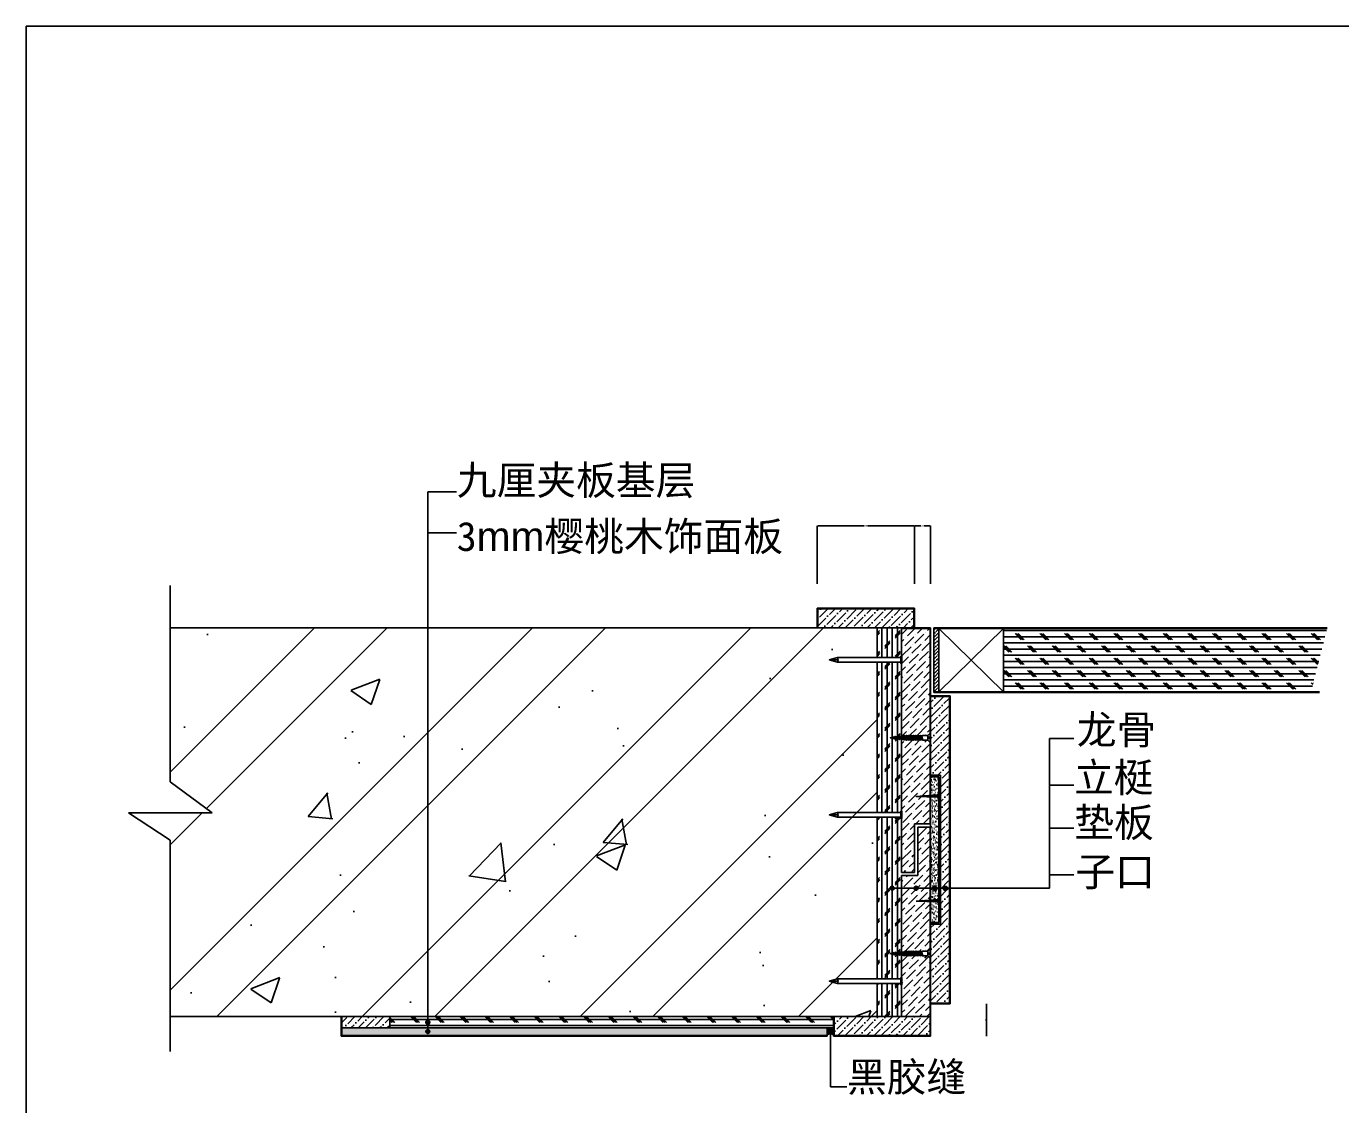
# Model space of a CAD drawing. Header units: metres. Extents: x 379991 to 382656, y 134594 to 136592.
# Drawn here: x 379991 to 380804, y 135926 to 136592 of the extents above; entities that cross this region are included whole.
import ezdxf

# ---------------------------------------------------------------- set-up
doc = ezdxf.new("R2010")
doc.units = ezdxf.units.M
for name, color, linetype in [('10', 8, 'Continuous'), ('11', 3, 'Continuous'), ('17', 1, 'Continuous'), ('3', 2, 'Continuous'), ('8', 7, 'Continuous'), ('FRAME', 5, 'Continuous'), ('文本', 1, 'Continuous')]:
    doc.layers.add(name, color=color, linetype=linetype)
doc.dimstyles.get("Standard").update_dxf_attribs({"dimtxt": 2.5, "dimasz": 2.5, "dimexe": 1.25, "dimexo": 0.625, "dimtad": 1, "dimcen": 2.5, "dimazin": 3, "dimtfac": 1, "dimtmove": 0, "dimatfit": 3})

# ---------------------------------------------------------------- blocks, each defined once
blk = doc.blocks.new('_CLOSEDFILLED')
at = {"color": 0, "linetype": 'BYBLOCK'}
blk.add_solid([(-1, 0.2), (0, 0), (-1, -0.2)], dxfattribs=at)
blk = doc.blocks.new('*D1')
for p, q in [((380479.77, 136247.75), (380479.77, 136283.51)), ((380480.02, 136283.51), (380508.77, 136283.51)), ((380510.77, 136283.51), (380539.52, 136283.51)), ((380539.77, 136247.75), (380539.77, 136283.51))]:
    blk.add_line(p, q)
at = {"layer": 'Defpoints'}
for p in [(380479.77, 136283.51), (380479.77, 136247.75), (380539.77, 136247.75)]:
    blk.add_point(p, dxfattribs=at)
at = {"layer": '8', "xscale": 0.25, "yscale": 0.25, "rotation": 180}
blk.add_blockref('_CLOSEDFILLED', (380479.77, 136283.51), dxfattribs=at)
at = {"layer": '8', "xscale": 0.25, "yscale": 0.25}
blk.add_blockref('_CLOSEDFILLED', (380539.77, 136283.51), dxfattribs=at)
at = {"layer": '8', "insert": (380509.77, 136283.51), "char_height": 1, "attachment_point": 5}
blk.add_mtext('60', dxfattribs=at)
blk = doc.blocks.new('*D2')
for p, q in [((380539.77, 136247.75), (380539.77, 136283.59)), ((380540.02, 136283.59), (380543.77, 136283.59)), ((380545.77, 136283.59), (380549.52, 136283.59)), ((380549.77, 136247.75), (380549.77, 136283.59))]:
    blk.add_line(p, q)
at = {"layer": 'Defpoints'}
for p in [(380539.77, 136283.59), (380539.77, 136247.75), (380549.77, 136247.75)]:
    blk.add_point(p, dxfattribs=at)
at = {"layer": '8', "xscale": 0.25, "yscale": 0.25, "rotation": 180}
blk.add_blockref('_CLOSEDFILLED', (380539.77, 136283.59), dxfattribs=at)
at = {"layer": '8', "xscale": 0.25, "yscale": 0.25}
blk.add_blockref('_CLOSEDFILLED', (380549.77, 136283.59), dxfattribs=at)
at = {"layer": '8', "insert": (380544.77, 136283.59), "char_height": 1, "attachment_point": 5}
blk.add_mtext('10', dxfattribs=at)
blk = doc.blocks.new('*D8')
for p, q in [((380584.19, 135988.64), (380584.19, 135978.64)), ((380583.94, 135978.64), (380583.69, 135978.64)), ((380584.19, 135968.64), (380584.19, 135978.64)), ((380584.19, 135978.64), (380584.19, 135978.64)), ((380584.44, 135978.64), (380584.69, 135978.64))]:
    blk.add_line(p, q)
at = {"layer": 'Defpoints'}
for p in [(380584.19, 135988.64), (380584.19, 135978.64), (380584.19, 135968.64)]:
    blk.add_point(p, dxfattribs=at)
at = {"layer": '8', "xscale": 0.25, "yscale": 0.25}
blk.add_blockref('_CLOSEDFILLED', (380584.19, 135978.64), dxfattribs=at)
at = {"layer": '8', "xscale": 0.25, "yscale": 0.25, "rotation": 180}
blk.add_blockref('_CLOSEDFILLED', (380584.19, 135978.64), dxfattribs=at)
at = {"layer": '8', "insert": (380584.19, 135979.765), "char_height": 1, "attachment_point": 5}
blk.add_mtext('0', dxfattribs=at)

msp = doc.modelspace()

# ---------------------------------------------------------------- hatches: boundary and pattern name
at = {"layer": '10'}
h = msp.add_hatch(dxfattribs=at)
h.set_pattern_fill('ANSI36')
h.paths.add_polyline_path([(380479.77, 136232.64), (380479.77, 136220.64), (380516.77, 136220.64), (380539.77, 136220.64), (380539.77, 136232.64)])
h = msp.add_hatch(dxfattribs=at)
h.set_pattern_fill('ANSI32', scale=10)
h.paths.add_polyline_path([(380080.24, 136220.64), (380080.24, 136125.49), (380106.12, 136106.46), (380054.37, 136106.46), (380080.24, 136089.64), (380080.24, 135980.64), (380516.77, 135980.64), (380516.77, 136220.64)])
h = msp.add_hatch(dxfattribs=at)
h.set_pattern_fill('AR-CONC')
h.paths.add_polyline_path([(380080.24, 136220.64), (380080.24, 136125.49), (380106.12, 136106.46), (380054.37, 136106.46), (380080.24, 136089.64), (380080.24, 135980.64), (380516.77, 135980.64), (380516.77, 136220.64)])
h = msp.add_hatch(dxfattribs=at)
h.set_pattern_fill('ANSI36', scale=0.5)
h.paths.add_polyline_path([(380554.77, 136220.24), (380551.77, 136220.24), (380551.77, 136181.04), (380554.77, 136181.04)])
h = msp.add_hatch(dxfattribs=at)
h.set_pattern_fill('CORK')
h.paths.add_polyline_path([(380594.77, 136220.24), (380594.77, 136181.04), (380784.59, 136181.04), (380794.57, 136220.24)])
h = msp.add_hatch(dxfattribs=at)
h.set_pattern_fill('ANSI36')
h.paths.add_polyline_path([(380561.37, 136178.24), (380549.77, 136178.24), (380549.77, 136129.64), (380555.77, 136129.64), (380555.77, 136037.64), (380549.77, 136037.64), (380549.77, 135989.04), (380561.37, 135989.04)])
h = msp.add_hatch(dxfattribs=at)
h.set_pattern_fill('HONEY', scale=0.3)
h.paths.add_polyline_path([(380554.77, 136038.64), (380549.77, 136038.64), (380549.77, 136037.64), (380555.77, 136037.64), (380555.77, 136129.64), (380549.77, 136129.64), (380549.77, 136128.64), (380554.77, 136128.64)])
h = msp.add_hatch(dxfattribs=at)
h.set_pattern_fill('AR-SAND', scale=0.05)
h.paths.add_polyline_path([(380549.77, 136099.64), (380549.77, 136038.64), (380554.77, 136038.64), (380554.77, 136128.64), (380549.77, 136128.64)])
h = msp.add_hatch(dxfattribs=at)
h.set_pattern_fill('ANSI36')
h.paths.add_polyline_path([(380215.77, 135973.7), (380215.77, 135980.64), (380185.77, 135980.64), (380185.77, 135973.7)])
h = msp.add_hatch(dxfattribs=at)
h.set_pattern_fill('CORK')
h.paths.add_polyline_path([(380215.77, 135980.64), (380215.77, 135973.7), (380489.77, 135973.7), (380489.77, 135980.64)])
h = msp.add_hatch(dxfattribs=at)
h.set_pattern_fill('ANSI36')
h.paths.add_polyline_path([(380549.77, 135968.64), (380549.77, 135980.64), (380516.77, 135980.64), (380489.77, 135980.64), (380489.77, 135968.64)])
h = msp.add_hatch(dxfattribs=at)
h.set_pattern_fill('AR-SAND', scale=0.05)
h.paths.add_polyline_path([(380485.77, 135973.7), (380185.77, 135973.7), (380185.77, 135968.64), (380485.77, 135968.64)])
h = msp.add_hatch(dxfattribs=at)
h.set_pattern_fill('SOLID')
h.paths.add_polyline_path([(380485.77, 135969.04, -0.49), (380489.77, 135969.03), (380489.77, 135973.7), (380485.77, 135973.7)])
at = {"layer": '17'}
h = msp.add_hatch(dxfattribs=at)
h.set_pattern_fill('SOLID')
h.paths.add_polyline_path([(380526.02, 136059.88), (380527.26, 136059.88, 0.41), (380526.02, 136061.12)])
h.paths.add_polyline_path([(380526.02, 136061.12, 0.41), (380524.78, 136059.88, 0.41), (380526.02, 136058.64)])
h.paths.add_polyline_path([(380527.26, 136059.88), (380526.02, 136059.88), (380526.02, 136058.64, 0.41)])
h = msp.add_hatch(dxfattribs=at)
h.set_pattern_fill('SOLID')
h.paths.add_polyline_path([(380540.8, 136061.12), (380540.8, 136059.88), (380542.04, 136059.88, 0.41)])
h.paths.add_polyline_path([(380540.8, 136061.12, 0.41), (380539.56, 136059.88, 0.41), (380540.8, 136058.64)])
h.paths.add_polyline_path([(380542.04, 136059.88), (380540.8, 136059.88), (380540.8, 136058.64, 0.41)])
h = msp.add_hatch(dxfattribs=at)
h.set_pattern_fill('SOLID')
h.paths.add_polyline_path([(380552.25, 136061.04), (380552.25, 136059.81), (380553.48, 136059.81, 0.41)])
h.paths.add_polyline_path([(380552.25, 136061.04, 0.41), (380551.01, 136059.81, 0.41), (380552.25, 136058.57)])
h.paths.add_polyline_path([(380553.48, 136059.81), (380552.25, 136059.81), (380552.25, 136058.57, 0.41)])
h = msp.add_hatch(dxfattribs=at)
h.set_pattern_fill('SOLID')
h.paths.add_polyline_path([(380558.8, 136061.04), (380558.8, 136059.81), (380560.04, 136059.81, 0.41)])
h.paths.add_polyline_path([(380558.8, 136061.04, 0.41), (380557.56, 136059.81, 0.41), (380558.8, 136058.57)])
h.paths.add_polyline_path([(380560.04, 136059.81), (380558.8, 136059.81), (380558.8, 136058.57, 0.41)])
h = msp.add_hatch(dxfattribs=at)
h.set_pattern_fill('SOLID')
h.paths.add_polyline_path([(380239.25, 135977.11), (380240.49, 135977.11, 0.41), (380239.25, 135978.35)])
h.paths.add_polyline_path([(380239.25, 135978.35, 0.41), (380238.02, 135977.11, 0.41), (380239.25, 135975.87)])
h.paths.add_polyline_path([(380240.49, 135977.11), (380239.25, 135977.11), (380239.25, 135975.87, 0.41)])
h = msp.add_hatch(dxfattribs=at)
h.set_pattern_fill('SOLID')
h.paths.add_polyline_path([(380239.25, 135971.46), (380240.49, 135971.46, 0.41), (380239.25, 135972.7)])
h.paths.add_polyline_path([(380239.25, 135972.7, 0.41), (380238.02, 135971.46, 0.41), (380239.25, 135970.22)])
h.paths.add_polyline_path([(380240.49, 135971.46), (380239.25, 135971.46), (380239.25, 135970.22, 0.41)])
at = {"layer": '3'}
h = msp.add_hatch(dxfattribs=at)
h.set_pattern_fill('SOLID')
h.paths.add_polyline_path([(380540.73, 136116.59), (380553.87, 136116.06), (380554.83, 136114.99), (380554.83, 136118.58), (380553.88, 136117.51)])
h = msp.add_hatch(dxfattribs=at)
h.set_pattern_fill('SOLID')
h.paths.add_polyline_path([(380540.74, 136051.96), (380553.88, 136051.44), (380554.84, 136050.37), (380554.84, 136053.96), (380553.89, 136052.89)])

# ---------------------------------------------------------------- linework, layer by layer
at = {"layer": '10'}
for p, q in [((380080.24, 136125.49), (380080.24, 136246.65)), ((380518.24, 136218.96), (380516.77, 136217.48)), ((380518.24, 136218.16), (380516.77, 136216.69)), ((380518.24, 136217.37), (380516.77, 136215.89)), ((380519.67, 136202.29), (380519.67, 136220.64)), ((380521.52, 136220.64), (380521.42, 136220.55)), ((380522.85, 136202.29), (380522.85, 136220.64)), ((380526.02, 136202.29), (380526.02, 136220.64)), ((380530.94, 136218.96), (380527.77, 136215.78)), ((380530.94, 136218.16), (380527.77, 136214.99)), ((380530.94, 136217.37), (380527.77, 136214.2)), ((380529.2, 136202.29), (380529.2, 136220.64)), ((380531.77, 136216.44), (380534.87, 136219.53)), ((380533.74, 136209.43), (380539.36, 136215.04)), ((380534.3, 136214.48), (380534.3, 136214.48)), ((380535.43, 136215.6), (380540.47, 136220.64)), ((380539.92, 136211.11), (380545.53, 136216.73)), ((380540.48, 136216.16), (380540.48, 136216.16)), ((380541.6, 136217.29), (380544.96, 136220.64)), ((380546.09, 136212.8), (380549.77, 136216.47)), ((380546.65, 136217.85), (380546.65, 136217.85)), ((380547.77, 136218.97), (380549.45, 136220.64)), ((380554.77, 136181.04), (380594.77, 136220.24)), ((380594.77, 136181.04), (380554.77, 136220.24)), ((380518.24, 136206.26), (380516.77, 136204.78)), ((380524.59, 136212.61), (380521.42, 136209.43)), ((380524.59, 136211.81), (380521.42, 136208.64)), ((380524.59, 136211.02), (380521.42, 136207.85)), ((380530.94, 136206.26), (380527.77, 136203.08)), ((380531.77, 136211.95), (380533.18, 136213.36)), ((380532.06, 136203.26), (380537.67, 136208.87)), ((380532.62, 136208.31), (380532.62, 136208.31)), ((380538.23, 136204.94), (380543.85, 136210.55)), ((380538.79, 136209.99), (380538.79, 136209.99)), ((380544.41, 136206.62), (380549.77, 136211.98)), ((380544.97, 136211.67), (380544.97, 136211.67)), ((380549.46, 136207.18), (380549.46, 136207.18)), ((380518.24, 136205.46), (380516.77, 136203.99)), ((380518.24, 136204.67), (380516.77, 136203.19)), ((380519.67, 136106.68), (380519.67, 136199.29)), ((380523.98, 136199.29), (380521.42, 136196.73)), ((380524.59, 136199.11), (380521.42, 136195.94)), ((380524.59, 136198.32), (380521.42, 136195.15)), ((380522.85, 136106.68), (380522.85, 136199.29)), ((380526.02, 136106.68), (380526.02, 136199.29)), ((380530.94, 136205.46), (380527.77, 136202.29)), ((380530.94, 136204.67), (380528.57, 136202.29)), ((380529.2, 136153.59), (380529.2, 136199.29)), ((380531.87, 136198.57), (380535.99, 136202.69)), ((380534.87, 136192.59), (380540.48, 136198.2)), ((380536.55, 136198.77), (380542.16, 136204.38)), ((380537.11, 136203.82), (380537.11, 136203.82)), ((380541.04, 136194.27), (380546.65, 136199.89)), ((380541.6, 136199.33), (380541.6, 136199.33)), ((380542.72, 136200.45), (380548.34, 136206.06)), ((380543.28, 136205.5), (380543.28, 136205.5)), ((380547.21, 136195.96), (380549.77, 136198.51)), ((380547.77, 136201.01), (380547.77, 136201.01)), ((380548.9, 136202.13), (380549.77, 136203)), ((380518.24, 136193.56), (380516.77, 136192.08)), ((380518.24, 136192.76), (380516.77, 136191.29)), ((380518.24, 136191.97), (380516.77, 136190.49)), ((380530.94, 136193.56), (380527.77, 136190.38)), ((380530.94, 136192.76), (380527.77, 136189.59)), ((380530.94, 136191.97), (380527.77, 136188.8)), ((380531.77, 136193.98), (380534.3, 136196.52)), ((380531.77, 136189.49), (380532.62, 136190.35)), ((380533.18, 136186.42), (380538.79, 136192.03)), ((380533.74, 136191.47), (380533.74, 136191.47)), ((380535.43, 136197.64), (380535.43, 136197.64)), ((380539.36, 136188.1), (380544.97, 136193.71)), ((380539.92, 136193.15), (380539.92, 136193.15)), ((380545.53, 136189.78), (380549.77, 136194.02)), ((380546.09, 136194.84), (380546.09, 136194.84)), ((380524.59, 136187.21), (380521.42, 136184.03)), ((380524.59, 136186.41), (380521.42, 136183.24)), ((380524.59, 136185.62), (380521.42, 136182.45)), ((380531.77, 136180.51), (380537.11, 136185.86)), ((380532.06, 136185.29), (380532.06, 136185.29)), ((380537.67, 136181.93), (380543.28, 136187.54)), ((380538.23, 136186.98), (380538.23, 136186.98)), ((380542.16, 136177.44), (380547.77, 136183.05)), ((380542.72, 136182.49), (380542.72, 136182.49)), ((380543.85, 136183.61), (380549.46, 136189.22)), ((380544.41, 136188.66), (380544.41, 136188.66)), ((380548.9, 136184.17), (380548.9, 136184.17)), ((380518.24, 136180.86), (380516.77, 136179.38)), ((380518.24, 136180.06), (380516.77, 136178.59)), ((380518.24, 136179.27), (380516.77, 136177.79)), ((380524.59, 136174.51), (380521.42, 136171.33)), ((380530.94, 136180.86), (380527.77, 136177.68)), ((380530.94, 136180.06), (380527.77, 136176.89)), ((380530.94, 136179.27), (380527.77, 136176.1)), ((380531.77, 136176.02), (380535.43, 136179.68)), ((380534.3, 136169.58), (380539.92, 136175.19)), ((380534.87, 136174.63), (380534.87, 136174.63)), ((380535.99, 136175.75), (380541.6, 136181.37)), ((380536.55, 136180.8), (380536.55, 136180.8)), ((380540.48, 136171.26), (380546.09, 136176.88)), ((380541.04, 136176.31), (380541.04, 136176.31)), ((380546.65, 136172.95), (380549.77, 136176.06)), ((380547.21, 136178), (380547.21, 136178)), ((380548.34, 136179.12), (380549.77, 136180.55)), ((380518.24, 136168.16), (380516.77, 136166.68)), ((380518.24, 136167.36), (380516.77, 136165.89)), ((380518.24, 136166.57), (380516.77, 136165.09)), ((380524.59, 136173.71), (380521.42, 136170.54)), ((380524.59, 136172.92), (380521.42, 136169.75)), ((380530.94, 136168.16), (380527.77, 136164.98)), ((380530.94, 136167.36), (380527.77, 136164.19)), ((380530.94, 136166.57), (380527.77, 136163.4)), ((380531.77, 136171.53), (380533.74, 136173.51)), ((380531.77, 136167.04), (380532.06, 136167.33)), ((380532.62, 136163.41), (380538.23, 136169.02)), ((380533.18, 136168.46), (380533.18, 136168.46)), ((380538.79, 136165.09), (380544.41, 136170.7)), ((380539.36, 136170.14), (380539.36, 136170.14)), ((380543.28, 136160.6), (380548.9, 136166.21)), ((380543.85, 136165.65), (380543.85, 136165.65)), ((380544.97, 136166.77), (380549.77, 136171.57)), ((380545.53, 136171.82), (380545.53, 136171.82)), ((380524.59, 136161.81), (380521.42, 136158.63)), ((380524.59, 136161.01), (380521.42, 136157.84)), ((380524.59, 136160.22), (380521.42, 136157.05)), ((380531.77, 136158.06), (380536.55, 136162.84)), ((380535.99, 136157.79), (380535.99, 136157.79)), ((380536.73, 136154.04), (380541.04, 136158.35)), ((380537.11, 136158.92), (380542.72, 136164.53)), ((380537.67, 136163.97), (380537.67, 136163.97)), ((380541.6, 136154.43), (380547.21, 136160.04)), ((380542.16, 136159.48), (380542.16, 136159.48)), ((380547.77, 136156.11), (380549.77, 136158.1)), ((380548.34, 136161.16), (380548.34, 136161.16)), ((380549.46, 136162.28), (380549.77, 136162.59)), ((380518.24, 136155.46), (380516.77, 136153.98)), ((380518.24, 136154.66), (380516.77, 136153.19)), ((380518.24, 136153.87), (380516.77, 136152.39)), ((380528.48, 136152.2), (380527.77, 136151.49)), ((380529.01, 136151.94), (380527.77, 136150.7)), ((380530.94, 136155.46), (380528.81, 136153.33)), ((380529.2, 136106.68), (380529.2, 136151.99)), ((380530.94, 136154.66), (380529.77, 136153.49)), ((380530.94, 136153.87), (380530.83, 136153.75)), ((380531.77, 136149.08), (380533.18, 136150.5)), ((380532.12, 136153.92), (380534.87, 136156.67)), ((380533.74, 136146.57), (380538.73, 136151.55)), ((380534.3, 136151.62), (380534.3, 136151.62)), ((380539.92, 136148.25), (380543.17, 136151.5)), ((380540.48, 136153.3), (380540.48, 136153.3)), ((380546.09, 136149.93), (380547.48, 136151.32)), ((380546.65, 136154.99), (380546.65, 136154.99)), ((380549.36, 136153.2), (380549.77, 136153.61)), ((380518.24, 136142.76), (380516.77, 136141.28)), ((380518.24, 136141.96), (380516.77, 136140.49)), ((380524.59, 136149.11), (380521.42, 136145.93)), ((380524.59, 136148.31), (380521.42, 136145.14)), ((380524.59, 136147.52), (380521.42, 136144.35)), ((380530.94, 136142.76), (380527.77, 136139.58)), ((380530.94, 136141.96), (380527.77, 136138.79)), ((380532.06, 136140.39), (380537.67, 136146.01)), ((380532.62, 136145.44), (380532.62, 136145.44)), ((380536.55, 136135.9), (380542.16, 136141.52)), ((380538.23, 136142.08), (380543.85, 136147.69)), ((380538.79, 136147.13), (380538.79, 136147.13)), ((380542.72, 136137.59), (380548.34, 136143.2)), ((380543.28, 136142.64), (380543.28, 136142.64)), ((380544.41, 136143.76), (380549.77, 136149.12)), ((380544.97, 136148.81), (380544.97, 136148.81)), ((380549.46, 136144.32), (380549.46, 136144.32)), ((380518.24, 136141.17), (380516.77, 136139.69)), ((380524.59, 136136.41), (380521.42, 136133.23)), ((380524.59, 136135.61), (380521.42, 136132.44)), ((380524.59, 136134.82), (380521.42, 136131.65)), ((380530.94, 136141.17), (380527.77, 136138)), ((380531.77, 136135.61), (380535.99, 136139.83)), ((380531.77, 136131.12), (380534.3, 136133.66)), ((380534.87, 136129.73), (380540.48, 136135.34)), ((380535.43, 136134.78), (380535.43, 136134.78)), ((380537.11, 136140.95), (380537.11, 136140.95)), ((380541.04, 136131.41), (380546.65, 136137.03)), ((380541.6, 136136.46), (380541.6, 136136.46)), ((380547.21, 136133.1), (380549.77, 136135.65)), ((380547.77, 136138.15), (380547.77, 136138.15)), ((380548.9, 136139.27), (380549.77, 136140.14)), ((380106.12, 136106.46), (380080.24, 136125.49)), ((380518.24, 136130.06), (380516.77, 136128.58)), ((380518.24, 136129.26), (380516.77, 136127.79)), ((380518.24, 136128.47), (380516.77, 136126.99)), ((380530.94, 136130.06), (380527.77, 136126.88)), ((380530.94, 136129.26), (380527.77, 136126.09)), ((380530.94, 136128.47), (380527.77, 136125.3)), ((380531.77, 136126.63), (380532.62, 136127.48)), ((380533.18, 136123.56), (380538.79, 136129.17)), ((380533.74, 136128.61), (380533.74, 136128.61)), ((380539.36, 136125.24), (380544.97, 136130.85)), ((380539.92, 136130.29), (380539.92, 136130.29)), ((380543.85, 136120.75), (380549.46, 136126.36)), ((380544.41, 136125.8), (380544.41, 136125.8)), ((380545.53, 136126.92), (380549.77, 136131.16)), ((380546.09, 136131.97), (380546.09, 136131.97)), ((380518.24, 136117.36), (380516.77, 136115.88)), ((380524.59, 136123.71), (380521.42, 136120.53)), ((380524.59, 136122.91), (380521.42, 136119.74)), ((380524.59, 136122.12), (380521.42, 136118.95)), ((380530.94, 136117.36), (380527.77, 136114.18)), ((380531.77, 136117.65), (380537.11, 136122.99)), ((380532.06, 136122.43), (380532.06, 136122.43)), ((380535.99, 136112.89), (380541.6, 136118.5)), ((380537.67, 136119.07), (380543.28, 136124.68)), ((380538.23, 136124.12), (380538.23, 136124.12)), ((380541.61, 136117.94), (380541.61, 136117.94)), ((380542.16, 136114.58), (380547.77, 136120.19)), ((380547.79, 136119.63), (380547.79, 136119.63)), ((380548.9, 136121.31), (380548.9, 136121.31)), ((380518.24, 136116.56), (380516.77, 136115.09)), ((380518.24, 136115.77), (380516.77, 136114.29)), ((380524.59, 136111.01), (380521.42, 136107.83)), ((380524.59, 136110.21), (380521.42, 136107.04)), ((380524.59, 136109.42), (380521.85, 136106.68)), ((380530.94, 136116.56), (380527.77, 136113.39)), ((380530.94, 136115.77), (380527.77, 136112.6)), ((380531.77, 136113.16), (380535.43, 136116.82)), ((380531.77, 136108.67), (380533.74, 136110.65)), ((380534.3, 136106.72), (380539.92, 136112.33)), ((380534.87, 136111.77), (380534.87, 136111.77)), ((380540.48, 136108.4), (380546.09, 136114.01)), ((380541.04, 136113.45), (380541.04, 136113.45)), ((380545.53, 136108.96), (380545.53, 136108.96)), ((380546.65, 136110.09), (380549.77, 136113.2)), ((380552.28, 136115.14), (380552.28, 136115.14)), ((380054.37, 136106.46), (380106.12, 136106.46)), ((380054.37, 136106.46), (380080.24, 136089.64)), ((380518.06, 136103.68), (380516.77, 136102.39)), ((380517.27, 136103.68), (380516.77, 136103.18)), ((380518.24, 136103.07), (380516.77, 136101.59)), ((380519.67, 136004.02), (380519.67, 136103.68)), ((380522.85, 136004.02), (380522.85, 136103.68)), ((380526.02, 136019.9), (380526.02, 136103.68)), ((380530.76, 136103.68), (380527.77, 136100.69)), ((380529.97, 136103.68), (380527.77, 136101.48)), ((380528.9, 136103.68), (380527.77, 136102.55)), ((380530.94, 136103.07), (380527.77, 136099.9)), ((380529.2, 136020.38), (380529.2, 136103.68)), ((380532.62, 136100.54), (380538.23, 136106.16)), ((380533.18, 136105.59), (380533.18, 136105.59)), ((380537.67, 136101.1), (380537.67, 136101.1)), ((380538.79, 136102.23), (380544.41, 136107.84)), ((380539.36, 136107.28), (380539.36, 136107.28)), ((380540.7, 136099.64), (380542.72, 136101.67)), ((380543.85, 136102.79), (380543.85, 136102.79)), ((380544.97, 136103.91), (380549.77, 136108.71)), ((380545.19, 136099.64), (380548.9, 136103.35)), ((380524.59, 136098.31), (380521.42, 136095.13)), ((380524.59, 136097.51), (380521.42, 136094.34)), ((380524.59, 136096.72), (380521.42, 136093.55)), ((380531.77, 136095.2), (380536.55, 136099.98)), ((380531.77, 136090.71), (380534.87, 136093.81)), ((380535.43, 136089.88), (380539.77, 136094.22)), ((380535.99, 136094.93), (380535.99, 136094.93)), ((380537.11, 136096.05), (380539.77, 136098.71)), ((380541.77, 136091.73), (380547.21, 136097.18)), ((380542.16, 136096.61), (380542.16, 136096.61)), ((380547.77, 136093.25), (380549.77, 136095.24)), ((380549.68, 136099.64), (380549.77, 136099.73)), ((380080.24, 135959.16), (380080.24, 136089.64)), ((380518.24, 136091.96), (380516.77, 136090.48)), ((380518.24, 136091.16), (380516.77, 136089.69)), ((380518.24, 136090.37), (380516.77, 136088.89)), ((380524.59, 136085.61), (380521.42, 136082.43)), ((380524.59, 136084.81), (380521.42, 136081.64)), ((380530.94, 136091.96), (380527.77, 136088.78)), ((380530.94, 136091.16), (380527.77, 136087.99)), ((380530.94, 136090.37), (380527.77, 136087.2)), ((380531.77, 136086.22), (380533.18, 136087.63)), ((380533.74, 136083.71), (380539.36, 136089.32)), ((380534.3, 136088.76), (380534.3, 136088.76)), ((380541.77, 136087.24), (380545.53, 136091)), ((380541.77, 136082.75), (380543.85, 136084.83)), ((380544.41, 136080.9), (380549.77, 136086.26)), ((380544.97, 136085.95), (380544.97, 136085.95)), ((380546.09, 136087.07), (380549.77, 136090.75)), ((380546.65, 136092.12), (380546.65, 136092.12)), ((380518.24, 136079.26), (380516.77, 136077.78)), ((380518.24, 136078.46), (380516.77, 136076.99)), ((380518.24, 136077.67), (380516.77, 136076.19)), ((380524.59, 136084.02), (380521.42, 136080.85)), ((380530.94, 136079.26), (380527.77, 136076.08)), ((380530.94, 136078.46), (380527.77, 136075.29)), ((380530.94, 136077.67), (380527.77, 136074.5)), ((380531.77, 136072.75), (380535.99, 136076.97)), ((380532.06, 136077.53), (380537.67, 136083.14)), ((380536.55, 136073.04), (380539.77, 136076.26)), ((380537.11, 136078.09), (380537.11, 136078.09)), ((380538.23, 136079.22), (380539.77, 136080.75)), ((380538.79, 136084.27), (380538.79, 136084.27)), ((380541.77, 136078.26), (380542.16, 136078.65)), ((380542.72, 136074.73), (380548.34, 136080.34)), ((380543.28, 136079.78), (380543.28, 136079.78)), ((380548.9, 136076.41), (380549.77, 136077.28)), ((380524.59, 136072.91), (380521.42, 136069.73)), ((380524.59, 136072.11), (380521.42, 136068.94)), ((380524.59, 136071.32), (380521.42, 136068.15)), ((380533.15, 136069.64), (380534.3, 136070.8)), ((380535.43, 136071.92), (380535.43, 136071.92)), ((380537.64, 136069.64), (380539.77, 136071.77)), ((380541.77, 136069.28), (380546.65, 136074.16)), ((380545.53, 136064.06), (380549.77, 136068.3)), ((380546.09, 136069.11), (380546.09, 136069.11)), ((380547.21, 136070.24), (380549.77, 136072.79)), ((380547.77, 136075.29), (380547.77, 136075.29)), ((380518.24, 136066.56), (380516.77, 136065.08)), ((380518.24, 136065.76), (380516.77, 136064.29)), ((380518.24, 136064.97), (380516.77, 136063.49)), ((380524.59, 136060.21), (380521.42, 136057.03)), ((380530.94, 136066.56), (380527.77, 136063.38)), ((380530.94, 136065.76), (380527.77, 136062.59)), ((380530.94, 136064.97), (380527.77, 136061.8)), ((380531.77, 136063.77), (380532.62, 136064.62)), ((380531.77, 136054.79), (380537.11, 136060.13)), ((380532.62, 136060.73), (380532.62, 136060.73)), ((380533.18, 136060.69), (380538.79, 136066.31)), ((380533.74, 136065.75), (380533.74, 136065.75)), ((380534.87, 136066.87), (380535.64, 136067.64)), ((380537.67, 136056.2), (380543.28, 136061.82)), ((380538.23, 136061.25), (380538.23, 136061.25)), ((380539.36, 136062.38), (380544.97, 136067.99)), ((380539.92, 136067.43), (380539.92, 136067.43)), ((380543.85, 136057.89), (380549.46, 136063.5)), ((380544.41, 136062.94), (380544.41, 136062.94)), ((380518.24, 136053.86), (380516.77, 136052.38)), ((380518.24, 136053.06), (380516.77, 136051.59)), ((380518.24, 136052.27), (380516.77, 136050.79)), ((380524.59, 136059.41), (380521.42, 136056.24)), ((380524.59, 136058.62), (380521.42, 136055.45)), ((380530.94, 136053.86), (380527.77, 136050.68)), ((380530.94, 136053.06), (380527.77, 136049.89)), ((380530.94, 136052.27), (380527.77, 136049.1)), ((380531.77, 136050.3), (380535.43, 136053.96)), ((380532.06, 136059.57), (380532.06, 136059.57)), ((380535.99, 136050.03), (380541.6, 136055.64)), ((380536.55, 136055.08), (380536.55, 136055.08)), ((380541.62, 136053.32), (380541.62, 136053.32)), ((380542.16, 136051.71), (380547.77, 136057.33)), ((380542.72, 136056.76), (380542.72, 136056.76)), ((380548.34, 136053.4), (380549.77, 136054.83)), ((380548.9, 136058.45), (380548.9, 136058.45)), ((380549.46, 136059.6), (380549.46, 136059.6)), ((380554.5, 136052.71), (380554.84, 136053.05)), ((380524.59, 136047.51), (380521.42, 136044.33)), ((380524.59, 136046.71), (380521.42, 136043.54)), ((380524.59, 136045.92), (380521.42, 136042.75)), ((380531.77, 136045.81), (380533.74, 136047.78)), ((380534.3, 136043.86), (380539.92, 136049.47)), ((380534.87, 136048.91), (380534.87, 136048.91)), ((380538.79, 136039.37), (380544.41, 136044.98)), ((380539.36, 136044.42), (380539.36, 136044.42)), ((380540.48, 136045.54), (380546.09, 136051.15)), ((380544.97, 136041.05), (380549.77, 136045.85)), ((380545.53, 136046.1), (380545.53, 136046.1)), ((380546.11, 136050.59), (380546.11, 136050.59)), ((380546.65, 136047.22), (380549.77, 136050.34)), ((380552.29, 136050.51), (380552.29, 136050.51)), ((380518.24, 136041.16), (380516.77, 136039.68)), ((380518.24, 136040.36), (380516.77, 136038.89)), ((380518.24, 136039.57), (380516.77, 136038.09)), ((380530.94, 136041.16), (380527.77, 136037.98)), ((380530.94, 136040.36), (380527.77, 136037.19)), ((380530.94, 136039.57), (380527.77, 136036.4)), ((380531.77, 136041.32), (380532.06, 136041.61)), ((380531.77, 136032.34), (380536.55, 136037.12)), ((380532.62, 136037.68), (380538.23, 136043.29)), ((380533.18, 136042.73), (380533.18, 136042.73)), ((380537.11, 136033.19), (380542.72, 136038.8)), ((380537.67, 136038.24), (380537.67, 136038.24)), ((380543.28, 136034.88), (380548.9, 136040.49)), ((380543.85, 136039.93), (380543.85, 136039.93)), ((380549.46, 136036.56), (380549.77, 136036.87)), ((380518.24, 136028.46), (380516.77, 136026.98)), ((380518.24, 136027.66), (380516.77, 136026.19)), ((380524.59, 136034.81), (380521.42, 136031.63)), ((380524.59, 136034.01), (380521.42, 136030.84)), ((380524.59, 136033.22), (380521.42, 136030.05)), ((380530.94, 136028.46), (380527.77, 136025.28)), ((380530.94, 136027.66), (380527.77, 136024.49)), ((380531.77, 136027.85), (380534.87, 136030.95)), ((380535.43, 136027.02), (380541.04, 136032.63)), ((380535.99, 136032.07), (380535.99, 136032.07)), ((380539.92, 136022.53), (380545.53, 136028.14)), ((380540.48, 136027.58), (380540.48, 136027.58)), ((380541.6, 136028.7), (380547.21, 136034.31)), ((380542.16, 136033.75), (380542.16, 136033.75)), ((380546.09, 136024.21), (380549.77, 136027.89)), ((380546.65, 136029.26), (380546.65, 136029.26)), ((380547.77, 136030.39), (380549.77, 136032.38)), ((380548.34, 136035.44), (380548.34, 136035.44)), ((380518.24, 136026.87), (380516.77, 136025.39)), ((380524.59, 136022.11), (380521.42, 136018.93)), ((380524.59, 136021.31), (380521.42, 136018.14)), ((380524.59, 136020.52), (380521.42, 136017.35)), ((380530.94, 136026.87), (380527.77, 136023.7)), ((380530.94, 136022.25), (380528.81, 136020.12)), ((380530.94, 136021.46), (380529.77, 136020.28)), ((380530.94, 136020.66), (380530.74, 136020.46)), ((380531.77, 136023.36), (380533.18, 136024.77)), ((380532.62, 136019.72), (380532.62, 136019.72)), ((380533.74, 136020.84), (380539.36, 136026.46)), ((380534.3, 136025.9), (380534.3, 136025.9)), ((380538.79, 136021.41), (380538.79, 136021.41)), ((380542.64, 136020.76), (380543.85, 136021.97)), ((380544.97, 136023.09), (380544.97, 136023.09)), ((380546.65, 136021.78), (380546.65, 136021.78)), ((380547.36, 136020.99), (380549.77, 136023.4)), ((380549.36, 136019.99), (380549.77, 136020.4)), ((380518.24, 136015.76), (380516.77, 136014.28)), ((380518.24, 136014.96), (380516.77, 136013.49)), ((380518.24, 136014.17), (380516.77, 136012.69)), ((380526.02, 136004.02), (380526.02, 136019.33)), ((380528.48, 136018.99), (380527.77, 136018.28)), ((380529.01, 136018.73), (380527.77, 136017.49)), ((380530.94, 136015.76), (380527.77, 136012.58)), ((380530.94, 136014.96), (380527.77, 136011.79)), ((380530.94, 136014.17), (380527.77, 136011)), ((380529.2, 136004.02), (380529.2, 136018.78)), ((380531.77, 136009.89), (380535.99, 136014.11)), ((380532.06, 136014.67), (380535.77, 136018.38)), ((380534.3, 136018.41), (380534.3, 136018.41)), ((380536.55, 136010.18), (380542.16, 136015.79)), ((380537.11, 136015.23), (380537.11, 136015.23)), ((380538.23, 136016.35), (380540.21, 136018.33)), ((380541.04, 136005.69), (380546.65, 136011.3)), ((380542.72, 136011.86), (380548.34, 136017.48)), ((380543.28, 136016.91), (380543.28, 136016.91)), ((380544.41, 136018.04), (380544.64, 136018.28)), ((380546.09, 136016.73), (380547.48, 136018.11)), ((380547.77, 136012.42), (380547.77, 136012.42)), ((380548.9, 136013.55), (380549.77, 136014.42)), ((380549.46, 136018.6), (380549.46, 136018.6)), ((380524.59, 136009.41), (380521.42, 136006.23)), ((380524.59, 136008.61), (380521.42, 136005.44)), ((380524.59, 136007.82), (380521.42, 136004.65)), ((380531.77, 136005.4), (380534.3, 136007.93)), ((380533.18, 135997.83), (380538.79, 136003.44)), ((380534.87, 136004.01), (380540.48, 136009.62)), ((380535.43, 136009.06), (380535.43, 136009.06)), ((380539.36, 135999.52), (380544.97, 136005.13)), ((380539.92, 136004.57), (380539.92, 136004.57)), ((380541.6, 136010.74), (380541.6, 136010.74)), ((380545.53, 136001.2), (380549.77, 136005.44)), ((380546.09, 136006.25), (380546.09, 136006.25)), ((380547.21, 136007.37), (380549.77, 136009.93)), ((380517.79, 136001.02), (380516.77, 135999.99)), ((380517, 136001.02), (380516.77, 136000.79)), ((380519.67, 135980.64), (380519.67, 136001.02)), ((380524.59, 135996.71), (380521.42, 135993.53)), ((380524.59, 135995.91), (380521.42, 135992.74)), ((380524.59, 135995.12), (380521.42, 135991.95)), ((380522.85, 135980.64), (380522.85, 136001.02)), ((380526.02, 135980.64), (380526.02, 136001.02)), ((380530.49, 136001.02), (380527.77, 135998.3)), ((380529.7, 136001.02), (380527.77, 135999.09)), ((380528.9, 136001.02), (380527.77, 135999.88)), ((380529.2, 135980.64), (380529.2, 136001.02)), ((380531.77, 135991.93), (380537.11, 135997.27)), ((380531.87, 136001.01), (380532.62, 136001.76)), ((380532.06, 135996.71), (380532.06, 135996.71)), ((380533.74, 136002.88), (380533.74, 136002.88)), ((380537.67, 135993.34), (380543.28, 135998.95)), ((380538.23, 135998.39), (380538.23, 135998.39)), ((380543.85, 135995.03), (380549.46, 136000.64)), ((380544.41, 136000.08), (380544.41, 136000.08)), ((380548.9, 135995.59), (380548.9, 135995.59)), ((380518.24, 135990.36), (380516.77, 135988.88)), ((380518.24, 135989.56), (380516.77, 135988.09)), ((380518.24, 135988.77), (380516.77, 135987.29)), ((380530.94, 135990.36), (380527.77, 135987.18)), ((380530.94, 135989.56), (380527.77, 135986.39)), ((380530.94, 135988.77), (380527.77, 135985.6)), ((380531.77, 135987.44), (380535.43, 135991.1)), ((380535.99, 135987.17), (380541.6, 135992.78)), ((380536.55, 135992.22), (380536.55, 135992.22)), ((380540.48, 135982.68), (380546.09, 135988.29)), ((380541.04, 135987.73), (380541.04, 135987.73)), ((380542.16, 135988.85), (380547.77, 135994.46)), ((380542.72, 135993.9), (380542.72, 135993.9)), ((380546.65, 135984.36), (380549.77, 135987.48)), ((380547.21, 135989.41), (380547.21, 135989.41)), ((380548.34, 135990.54), (380549.77, 135991.97)), ((380524.59, 135984.01), (380521.42, 135980.83)), ((380524.59, 135983.21), (380522.03, 135980.64)), ((380524.59, 135982.42), (380522.82, 135980.64)), ((380531.77, 135982.95), (380533.74, 135984.92)), ((380534.3, 135980.99), (380539.92, 135986.61)), ((380534.87, 135986.05), (380534.87, 135986.05)), ((380539.36, 135981.56), (380539.36, 135981.56)), ((380542.94, 135980.64), (380544.41, 135982.12)), ((380545.53, 135983.24), (380545.53, 135983.24)), ((380547.43, 135980.64), (380549.77, 135982.99))]:
    msp.add_line(p, q, dxfattribs=at)
msp.add_arc((380487.76, 135967.5), 2.52, 37.27, 142.28, dxfattribs=at)
at = {"layer": '11'}
for p, q in [((380479.77, 136232.64), (380479.77, 136220.64)), ((380539.77, 136232.64), (380479.77, 136232.64)), ((380539.77, 136220.64), (380539.77, 136232.64)), ((380516.77, 136220.64), (380549.77, 136220.64)), ((380531.77, 136220.64), (380531.77, 136203.14)), ((380549.77, 136220.64), (380549.77, 136116.95)), ((380551.77, 136220.64), (380551.77, 136180.64)), ((380551.77, 136220.64), (380794.67, 136220.64)), ((380554.77, 136220.24), (380554.77, 136181.04)), ((380594.77, 136220.24), (380594.77, 136181.04)), ((380531.77, 136198.42), (380531.77, 136153.7)), ((380549.77, 136178.64), (380561.77, 136178.64)), ((380551.77, 136180.64), (380789.81, 136180.64)), ((380561.77, 135988.64), (380561.77, 136178.64)), ((380531.77, 136151.72), (380531.77, 136107.53)), ((380549.77, 136129.64), (380555.77, 136129.64)), ((380549.77, 136128.64), (380554.77, 136128.64)), ((380554.77, 136128.64), (380554.77, 136117.4)), ((380555.77, 136129.64), (380555.77, 136037.64)), ((380549.77, 136116.35), (380549.77, 136099.64)), ((380554.77, 136116.3), (380554.77, 136038.64)), ((380531.77, 136102.8), (380531.77, 136069.64)), ((380539.77, 136099.64), (380549.77, 136099.64)), ((380539.77, 136069.64), (380539.77, 136099.64)), ((380541.77, 136067.64), (380541.77, 136097.64)), ((380541.77, 136097.64), (380549.77, 136097.64)), ((380549.77, 136099.64), (380549.77, 135968.64)), ((380539.77, 136069.64), (380531.77, 136069.64)), ((380541.77, 136067.64), (380531.77, 136067.64)), ((380531.77, 136067.64), (380531.77, 136020.49)), ((380549.77, 136038.64), (380554.77, 136038.64)), ((380549.77, 136037.64), (380555.77, 136037.64)), ((380531.77, 136018.52), (380531.77, 136004.86)), ((380531.77, 136000.14), (380531.77, 135980.64)), ((380549.77, 135988.64), (380561.77, 135988.64)), ((380185.77, 135968.64), (380185.77, 135980.64)), ((380215.77, 135973.7), (380215.77, 135980.64)), ((380489.77, 135968.64), (380489.77, 135980.64)), ((380516.77, 135980.64), (380549.37, 135980.64)), ((380489.77, 135973.7), (380186.17, 135973.7)), ((380485.77, 135968.64), (380485.77, 135973.7)), ((380185.77, 135968.64), (380485.77, 135968.64)), ((380549.77, 135968.64), (380489.77, 135968.64))]:
    msp.add_line(p, q, dxfattribs=at)
at = {"layer": '17'}
for p, q in [((380239.25, 135971.46), (380239.25, 136304.43)), ((380239.25, 136304.43), (380256.91, 136304.43)), ((380239.25, 136279.12), (380256.91, 136279.12)), ((380539.37, 136232.24), (380480.17, 136232.24)), ((380480.17, 136232.24), (380480.17, 136220.64)), ((380539.37, 136220.64), (380539.37, 136232.24)), ((380531.77, 136220.24), (380549.37, 136220.24)), ((380549.37, 136220.24), (380549.37, 136116.95)), ((380551.77, 136220.24), (380794.67, 136220.24)), ((380549.77, 136178.24), (380561.37, 136178.24)), ((380551.77, 136181.04), (380789.81, 136181.04)), ((380561.37, 135989.04), (380561.37, 136178.24)), ((380623.11, 136059.88), (380623.11, 136152.22)), ((380623.11, 136152.22), (380638.08, 136152.22)), ((380623.11, 136123.46), (380638.08, 136123.46)), ((380549.37, 136116.35), (380549.37, 136099.64)), ((380549.37, 136097.64), (380549.37, 135969.04)), ((380623.11, 136097), (380638.08, 136097)), ((380623.11, 136068.24), (380638.08, 136068.24)), ((380526.02, 136059.88), (380623.11, 136059.88)), ((380549.77, 135989.04), (380561.37, 135989.04)), ((380186.17, 135969.04), (380186.17, 135980.64)), ((380490.17, 135969.04), (380490.17, 135980.64)), ((380487.92, 135971.06), (380487.92, 135937.32)), ((380186.17, 135969.04), (380485.77, 135969.04)), ((380549.37, 135969.04), (380490.17, 135969.04)), ((380487.92, 135937.32), (380497.98, 135937.32))]:
    msp.add_line(p, q, dxfattribs=at)
for centre in [(380526.02, 136059.88), (380540.8, 136059.88), (380552.25, 136059.81), (380558.8, 136059.81), (380239.25, 135977.11), (380239.25, 135971.46)]:
    msp.add_circle(centre, 1.24, dxfattribs=at)
at = {"layer": '3'}
for p, q in [((380080.24, 136220.64), (380516.77, 136220.64)), ((380516.77, 136220.64), (380516.77, 136202.29)), ((380487.07, 136200.79), (380492.3, 136202.29)), ((380492.65, 136200.8), (380487.07, 136200.79)), ((380487.07, 136200.79), (380492.3, 136199.29)), ((380531.37, 136202.29), (380492.3, 136202.29)), ((380492.3, 136202.29), (380492.65, 136200.8)), ((380492.65, 136200.8), (380492.3, 136199.29)), ((380531.37, 136199.29), (380492.3, 136199.29)), ((380516.77, 136199.29), (380516.77, 136106.68)), ((380531.37, 136203.09), (380531.37, 136198.47)), ((380531.87, 136203.09), (380531.87, 136198.47)), ((380526.49, 136153.39), (380526.77, 136152.26)), ((380527.28, 136153.11), (380527.54, 136152.06)), ((380527.9, 136153.52), (380528.19, 136152.36)), ((380528.69, 136153.24), (380529.02, 136151.91)), ((380529.3, 136153.66), (380529.67, 136152.21)), ((380530.09, 136153.38), (380530.5, 136151.76)), ((380530.71, 136153.8), (380531.14, 136152.06)), ((380531.5, 136153.51), (380531.98, 136151.61)), ((380532.12, 136153.93), (380532.62, 136151.91)), ((380532.91, 136153.65), (380533.45, 136151.46)), ((380533.52, 136154.07), (380534.1, 136151.76)), ((380534.31, 136153.78), (380534.93, 136151.32)), ((380534.93, 136154.2), (380535.56, 136151.68)), ((380535.74, 136153.84), (380536.37, 136151.32)), ((380536.37, 136154.2), (380537, 136151.68)), ((380537.18, 136153.84), (380537.81, 136151.32)), ((380537.81, 136154.2), (380538.44, 136151.68)), ((380538.62, 136153.84), (380539.25, 136151.32)), ((380539.25, 136154.2), (380539.88, 136151.68)), ((380540.06, 136153.84), (380540.69, 136151.32)), ((380540.69, 136154.2), (380541.32, 136151.68)), ((380541.5, 136153.84), (380542.13, 136151.32)), ((380542.13, 136154.2), (380542.94, 136153.84)), ((380542.13, 136154.2), (380542.76, 136151.68)), ((380542.13, 136151.32), (380542.76, 136151.68)), ((380542.76, 136151.68), (380543.57, 136151.32)), ((380542.94, 136153.84), (380543.57, 136154.2)), ((380542.94, 136153.84), (380543.57, 136151.32)), ((380543.57, 136154.2), (380544.38, 136153.84)), ((380543.57, 136154.2), (380544.2, 136151.68)), ((380543.57, 136151.32), (380544.2, 136151.68)), ((380544.2, 136151.68), (380545.01, 136151.32)), ((380544.38, 136153.84), (380544.87, 136154.2)), ((380544.38, 136153.84), (380545.01, 136151.32)), ((380547.92, 136154.2), (380547.92, 136151.32)), ((380540.73, 136116.59), (380553.88, 136117.51)), ((380554.83, 136114.99), (380554.83, 136118.58)), ((380553.87, 136116.06), (380540.73, 136116.59)), ((380487.07, 136105.18), (380492.3, 136106.68)), ((380492.65, 136105.18), (380487.07, 136105.18)), ((380487.07, 136105.18), (380492.3, 136103.68)), ((380531.37, 136106.68), (380492.3, 136106.68)), ((380492.3, 136106.68), (380492.65, 136105.18)), ((380492.65, 136105.18), (380492.3, 136103.68)), ((380531.37, 136103.68), (380492.3, 136103.68)), ((380516.77, 136103.68), (380516.77, 136004.02)), ((380531.37, 136107.47), (380531.37, 136102.86)), ((380531.87, 136107.47), (380531.87, 136102.86)), ((380531.87, 136104.28), (380532.06, 136104.47)), ((380540.74, 136051.96), (380553.89, 136052.89)), ((380553.88, 136051.44), (380540.74, 136051.96)), ((380526.49, 136020.18), (380526.77, 136019.05)), ((380527.28, 136019.9), (380527.54, 136018.85)), ((380527.9, 136020.32), (380528.19, 136019.15)), ((380528.69, 136020.03), (380529.02, 136018.7)), ((380529.3, 136020.45), (380529.67, 136019)), ((380530.09, 136020.17), (380530.5, 136018.55)), ((380530.71, 136020.59), (380531.14, 136018.85)), ((380531.5, 136020.3), (380531.98, 136018.4)), ((380532.12, 136020.72), (380532.62, 136018.7)), ((380532.91, 136020.44), (380533.45, 136018.26)), ((380533.52, 136020.86), (380534.1, 136018.56)), ((380534.31, 136020.58), (380534.93, 136018.11)), ((380534.93, 136020.99), (380535.56, 136018.47)), ((380535.74, 136020.63), (380536.37, 136018.11)), ((380536.37, 136020.99), (380537, 136018.47)), ((380537.18, 136020.63), (380537.81, 136018.11)), ((380537.81, 136020.99), (380538.44, 136018.47)), ((380538.62, 136020.63), (380539.25, 136018.11)), ((380539.25, 136020.99), (380539.88, 136018.47)), ((380540.06, 136020.63), (380540.69, 136018.11)), ((380540.69, 136020.99), (380541.32, 136018.47)), ((380541.5, 136020.63), (380542.13, 136018.11)), ((380542.13, 136020.99), (380542.76, 136018.47)), ((380542.13, 136020.99), (380542.94, 136020.63)), ((380542.94, 136020.63), (380543.57, 136020.99)), ((380542.94, 136020.63), (380543.57, 136018.11)), ((380543.57, 136020.99), (380544.2, 136018.47)), ((380543.57, 136020.99), (380544.38, 136020.63)), ((380544.38, 136020.63), (380544.87, 136020.99)), ((380544.38, 136020.63), (380545.01, 136018.11)), ((380547.92, 136020.99), (380547.92, 136018.11)), ((380542.13, 136018.11), (380542.76, 136018.47)), ((380542.76, 136018.47), (380543.57, 136018.11)), ((380543.57, 136018.11), (380544.2, 136018.47)), ((380544.2, 136018.47), (380545.01, 136018.11)), ((380487.07, 136002.52), (380492.3, 136004.02)), ((380492.3, 136004.02), (380492.65, 136002.52)), ((380531.37, 136004.02), (380492.3, 136004.02)), ((380531.37, 136004.81), (380531.37, 136000.2)), ((380531.87, 136004.81), (380531.87, 136000.2)), ((380487.07, 136002.52), (380492.3, 136001.02)), ((380492.65, 136002.52), (380487.07, 136002.52)), ((380492.65, 136002.52), (380492.3, 136001.02)), ((380531.37, 136001.02), (380492.3, 136001.02)), ((380516.77, 136001.02), (380516.77, 135980.64)), ((380516.77, 135980.64), (380080.24, 135980.64))]:
    msp.add_line(p, q, dxfattribs=at)
for points in [[(380542.13, 136151.32), (380541.32, 136151.68), (380540.69, 136151.32), (380539.88, 136151.68), (380539.25, 136151.32), (380538.44, 136151.68), (380537.81, 136151.32), (380537, 136151.68), (380536.37, 136151.32), (380535.56, 136151.68), (380534.93, 136151.32), (380534.1, 136151.76), (380533.45, 136151.46), (380532.62, 136151.91), (380531.98, 136151.61), (380531.14, 136152.06), (380530.5, 136151.76), (380529.67, 136152.21), (380529.02, 136151.91), (380528.19, 136152.36), (380527.54, 136152.06), (380526.77, 136152.26, 0.08), (380524.85, 136152.76, 0.12), (380526.49, 136153.39), (380527.28, 136153.11), (380527.9, 136153.52), (380528.69, 136153.24), (380529.3, 136153.66), (380530.09, 136153.38), (380530.71, 136153.8), (380531.5, 136153.51), (380532.12, 136153.93), (380532.91, 136153.65), (380533.52, 136154.07), (380534.31, 136153.78), (380534.93, 136154.2), (380535.74, 136153.84), (380536.37, 136154.2), (380537.18, 136153.84), (380537.81, 136154.2), (380538.62, 136153.84), (380539.25, 136154.2), (380540.06, 136153.84), (380540.69, 136154.2), (380541.5, 136153.84), (380542.13, 136154.2)], [(380542.13, 136018.11), (380541.32, 136018.47), (380540.69, 136018.11), (380539.88, 136018.47), (380539.25, 136018.11), (380538.44, 136018.47), (380537.81, 136018.11), (380537, 136018.47), (380536.37, 136018.11), (380535.56, 136018.47), (380534.93, 136018.11), (380534.1, 136018.56), (380533.45, 136018.26), (380532.62, 136018.7), (380531.98, 136018.4), (380531.14, 136018.85), (380530.5, 136018.55), (380529.67, 136019), (380529.02, 136018.7), (380528.19, 136019.15), (380527.54, 136018.85), (380526.77, 136019.05, 0.08), (380524.85, 136019.55, 0.12), (380526.49, 136020.18), (380527.28, 136019.9), (380527.9, 136020.32), (380528.69, 136020.03), (380529.3, 136020.45), (380530.09, 136020.17), (380530.71, 136020.59), (380531.5, 136020.3), (380532.12, 136020.72), (380532.91, 136020.44), (380533.52, 136020.86), (380534.31, 136020.58), (380534.93, 136020.99), (380535.74, 136020.63), (380536.37, 136020.99), (380537.18, 136020.63), (380537.81, 136020.99), (380538.62, 136020.63), (380539.25, 136020.99), (380540.06, 136020.63), (380540.69, 136020.99), (380541.5, 136020.63), (380542.13, 136020.99)]]:
    msp.add_lwpolyline(points, format="xyb", dxfattribs=at)
for points in [[(380544.87, 136154.2), (380547.92, 136154.2), (380549.36, 136155.64), (380549.36, 136153.08), (380548.46, 136153.08), (380548.46, 136152.46), (380549.36, 136152.46), (380549.36, 136149.88), (380547.92, 136151.32), (380545.01, 136151.32)], [(380544.87, 136020.99), (380547.92, 136020.99), (380549.36, 136022.43), (380549.36, 136019.88), (380548.46, 136019.88), (380548.46, 136019.25), (380549.36, 136019.25), (380549.36, 136016.67), (380547.92, 136018.11), (380545.01, 136018.11)]]:
    msp.add_lwpolyline(points, dxfattribs=at)
for centre, radius, start, end in [((380531.89, 136202.32), 0.82, 97.49, 129.49), ((380531.89, 136202.17), 0.82, 91.67, 129.49), ((380531.89, 136202.02), 0.82, 91.67, 129.49), ((380531.89, 136201.85), 0.82, 91.67, 129.49), ((380531.89, 136201.7), 0.82, 91.67, 129.49), ((380531.89, 136201.53), 0.82, 91.67, 129.49), ((380531.89, 136201.38), 0.82, 91.67, 129.49), ((380531.89, 136201.2), 0.82, 91.67, 129.49), ((380531.89, 136201.05), 0.82, 91.67, 129.49), ((380531.89, 136200.88), 0.82, 91.67, 129.49), ((380531.89, 136200.73), 0.82, 91.67, 129.49), ((380531.89, 136200.56), 0.82, 91.67, 129.49), ((380531.89, 136200.41), 0.82, 91.67, 129.49), ((380531.89, 136200.24), 0.82, 91.67, 129.49), ((380531.89, 136200.09), 0.82, 91.67, 129.49), ((380531.89, 136199.91), 0.82, 91.67, 129.49), ((380531.89, 136199.76), 0.82, 91.67, 129.49), ((380531.89, 136199.59), 0.82, 91.67, 129.49), ((380531.89, 136199.44), 0.82, 91.67, 129.49), ((380531.89, 136199.27), 0.82, 91.67, 129.49), ((380531.89, 136199.12), 0.82, 91.67, 129.49), ((380531.89, 136198.95), 0.82, 91.67, 129.49), ((380531.89, 136198.8), 0.82, 91.67, 129.49), ((380531.89, 136198.62), 0.82, 91.67, 129.49), ((380531.89, 136198.47), 0.82, 91.67, 129.49), ((380531.89, 136198.3), 0.82, 91.67, 129.49), ((380531.89, 136198.15), 0.82, 91.67, 129.49), ((380531.89, 136197.98), 0.82, 91.67, 129.49), ((380531.62, 136202.76), 0.41, 52.43, 127.57), ((380531.62, 136198.8), 0.41, 232.43, 307.57), ((380531.89, 136197.83), 0.82, 91.67, 128.92), ((380531.89, 136197.66), 0.82, 91.67, 115.65), ((380531.89, 136106.71), 0.82, 97.49, 129.49), ((380531.89, 136106.56), 0.82, 91.67, 129.49), ((380531.89, 136106.41), 0.82, 91.67, 129.49), ((380531.89, 136106.23), 0.82, 91.67, 129.49), ((380531.89, 136106.08), 0.82, 91.67, 129.49), ((380531.89, 136105.91), 0.82, 91.67, 129.49), ((380531.89, 136105.76), 0.82, 91.67, 129.49), ((380531.89, 136105.59), 0.82, 91.67, 129.49), ((380531.89, 136105.44), 0.82, 91.67, 129.49), ((380531.89, 136105.27), 0.82, 91.67, 129.49), ((380531.89, 136105.12), 0.82, 91.67, 129.49), ((380531.89, 136104.94), 0.82, 91.67, 129.49), ((380531.89, 136104.79), 0.82, 91.67, 129.49), ((380531.89, 136104.62), 0.82, 91.67, 129.49), ((380531.89, 136104.47), 0.82, 91.67, 129.49), ((380531.89, 136104.3), 0.82, 91.67, 129.49), ((380531.89, 136104.15), 0.82, 91.67, 129.49), ((380531.89, 136103.98), 0.82, 91.67, 129.49), ((380531.89, 136103.83), 0.82, 91.67, 129.49), ((380531.89, 136103.65), 0.82, 91.67, 129.49), ((380531.89, 136103.5), 0.82, 91.67, 129.49), ((380531.89, 136103.33), 0.82, 91.67, 129.49), ((380531.89, 136103.18), 0.82, 91.67, 129.49), ((380531.89, 136103.01), 0.82, 91.67, 129.49), ((380531.89, 136102.86), 0.82, 91.67, 129.49), ((380531.89, 136102.69), 0.82, 91.67, 129.49), ((380531.89, 136102.54), 0.82, 91.67, 129.49), ((380531.89, 136102.36), 0.82, 91.67, 129.49), ((380531.62, 136107.15), 0.41, 52.43, 127.57), ((380531.62, 136103.18), 0.41, 232.43, 307.57), ((380531.89, 136102.21), 0.82, 91.67, 128.92), ((380531.89, 136102.04), 0.82, 91.67, 115.65), ((380531.89, 136004.04), 0.82, 97.49, 129.49), ((380531.89, 136003.89), 0.82, 91.67, 129.49), ((380531.89, 136003.74), 0.82, 91.67, 129.49), ((380531.89, 136003.57), 0.82, 91.67, 129.49), ((380531.89, 136003.42), 0.82, 91.67, 129.49), ((380531.89, 136003.25), 0.82, 91.67, 129.49), ((380531.89, 136003.1), 0.82, 91.67, 129.49), ((380531.89, 136002.92), 0.82, 91.67, 129.49), ((380531.89, 136002.77), 0.82, 91.67, 129.49), ((380531.89, 136002.6), 0.82, 91.67, 129.49), ((380531.89, 136002.45), 0.82, 91.67, 129.49), ((380531.62, 136004.48), 0.41, 52.43, 127.57), ((380531.89, 136002.28), 0.82, 91.67, 129.49), ((380531.89, 136002.13), 0.82, 91.67, 129.49), ((380531.89, 136001.96), 0.82, 91.67, 129.49), ((380531.89, 136001.81), 0.82, 91.67, 129.49), ((380531.89, 136001.63), 0.82, 91.67, 129.49), ((380531.89, 136001.48), 0.82, 91.67, 129.49), ((380531.89, 136001.31), 0.82, 91.67, 129.49), ((380531.89, 136001.16), 0.82, 91.67, 129.49), ((380531.89, 136000.99), 0.82, 91.67, 129.49), ((380531.89, 136000.84), 0.82, 91.67, 129.49), ((380531.89, 136000.67), 0.82, 91.67, 129.49), ((380531.89, 136000.52), 0.82, 91.67, 129.49), ((380531.89, 136000.34), 0.82, 91.67, 129.49), ((380531.89, 136000.19), 0.82, 91.67, 129.49), ((380531.89, 136000.02), 0.82, 91.67, 129.49), ((380531.89, 135999.87), 0.82, 91.67, 129.49), ((380531.89, 135999.7), 0.82, 91.67, 129.49), ((380531.62, 136000.52), 0.41, 232.43, 307.57), ((380531.89, 135999.55), 0.82, 91.67, 128.92), ((380531.89, 135999.38), 0.82, 91.67, 115.65)]:
    msp.add_arc(centre, radius, start, end, dxfattribs=at)
at = {"layer": 'FRAME'}
for points in [[(382504.83, 134594.42), (379991.33, 134594.42), (379991.33, 136591.79)], [(379991.33, 136591.79), (382504.83, 136591.79), (382504.83, 134594.42)]]:
    msp.add_lwpolyline(points, dxfattribs=at)
at = {"layer": '文本'}
for p, q in [((380554.83, 136118.58), (380553.88, 136117.51)), ((380553.87, 136116.06), (380554.83, 136114.99)), ((380554.84, 136053.96), (380553.89, 136052.89)), ((380554.84, 136050.37), (380554.84, 136053.96)), ((380553.88, 136051.44), (380554.84, 136050.37))]:
    msp.add_line(p, q, dxfattribs=at)

# ---------------------------------------------------------------- texts
at = {"layer": '8', "attachment_point": 1}
for s, insert, char_height in [('{\\fSimSun|b0|i0|c134|p2;\\H1.8x;九厘夹板基层}', (380257.16, 136320.7), 10), ('{\\fSimSun|b0|i0|c134|p2;\\H0.9x;3\\fArial|b0|i0|c0|p32;mm\\fSimSun|b0|i0|c134|p2;樱桃木饰面板}', (380257.16, 136286.02), 20), ('{\\fSimSun|b0|i0|c134|p2;\\H1.8x;龙骨}', (380639.96, 136166.71), 10), ('{\\fSimSun|b0|i0|c134|p2;\\H1.8x;立梃}', (380638.33, 136137.25), 10), ('{\\fSimSun|b0|i0|c134|p2;\\H1.8x;垫板}', (380638.44, 136109.54), 10), ('{\\fSimSun|b0|i0|c134|p2;\\H1.8x;子口}', (380639.1, 136079.11), 10), ('{\\fSimSun|b0|i0|c134|p2;黑胶缝}', (380498.08, 135952.41), 18)]:
    msp.add_mtext(s, dxfattribs=dict(at, insert=insert, char_height=char_height))

# ---------------------------------------------------------------- dimensions: what is measured, and where the dimension line sits
at = {"layer": '8'}
for base, p1, p2, picture, middle in [((380479.77, 136283.51), (380479.77, 136247.75), (380539.77, 136247.75), '*D1', (380509.77, 136283.51)), ((380539.77, 136283.59), (380539.77, 136247.75), (380549.77, 136247.75), '*D2', (380544.77, 136283.59)), ((380584.19, 135978.64), (380584.19, 135988.64), (380584.19, 135968.64), '*D8', (380584.19, 135979.765))]:
    dim = msp.add_linear_dim(base=base, p1=p1, p2=p2, dimstyle='Standard', dxfattribs=at)
    dim.commit()
    dim.dimension.update_dxf_attribs({"geometry": picture, "text_midpoint": middle})

doc.saveas('drawing.dxf')
